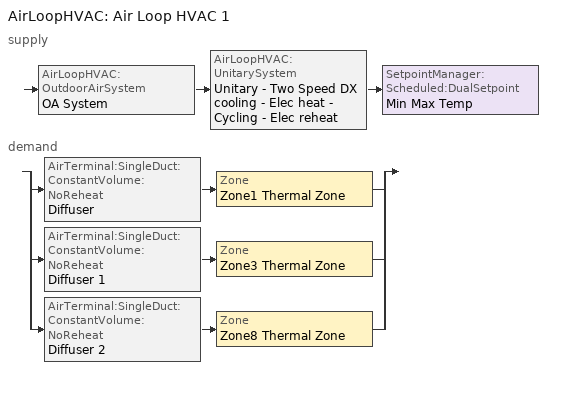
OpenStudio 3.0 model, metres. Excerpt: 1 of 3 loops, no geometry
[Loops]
AirLoopHVAC 'Air Loop HVAC 1'
 supply: AirLoopHVAC:OutdoorAirSystem 'OA System' > AirLoopHVAC:UnitarySystem 'Unitary - Two Speed DX cooling - Elec heat - Cycling - Elec reheat' > SetpointManager:Scheduled:DualSetpoint 'Min Max Temp'
 demand: split
  | AirTerminal:SingleDuct:ConstantVolume:NoReheat 'Diffuser' > Zone 'Zone1 Thermal Zone'
  | AirTerminal:SingleDuct:ConstantVolume:NoReheat 'Diffuser 1' > Zone 'Zone3 Thermal Zone'
  | AirTerminal:SingleDuct:ConstantVolume:NoReheat 'Diffuser 2' > Zone 'Zone8 Thermal Zone'
[Sizing:Zone] Zone Cooling Design Supply Air Temperature Input Method=SupplyAirTemperature; Zone Cooling Design Supply Air Temperature {C}=12; Zone Cooling Design Supply Air Temperature Difference {deltaC}=11.11; Zone Heating Design Supply Air Temperature Input Method=SupplyAirTemperature; Zone Heating Design Supply Air Temperature {C}=30; Zone Heating Design Supply Air Temperature Difference {deltaC}=11.11; Zone Cooling Design Supply Air Humidity Ratio {kg-H2O/kg-air}=0.008; Zone Heating Design Supply Air Humidity Ratio {kg-H2O/kg-air}=0.008; Zone Heating Sizing Factor=1; Zone Cooling Sizing Factor=1; Cooling Design Air Flow Method=DesignDay; Cooling Minimum Air Flow per Zone Floor Area {m3/s-m2}=0.000762; Heating Design Air Flow Method=DesignDay; Account for Dedicated Outdoor Air System=No; Dedicated Outdoor Air System Control Strategy=NeutralSupplyAir; Dedicated Outdoor Air Low Setpoint Temperature for Design {C}=Autosize; Dedicated Outdoor Air High Setpoint Temperature for Design {C}=Autosize
Zone3 Thermal Zone; Zone1 Thermal Zone
[Zone equipment]
Zone3 Thermal Zone: Zone HVAC Dehumidifier 1, Zone HVAC Energy Recovery Ventilator 1, Diffuser 1, Zone HVAC Baseboard Radiant Convective Electric
Zone1 Thermal Zone: Zone HVAC Dehumidifier, Zone HVAC Energy Recovery Ventilator, Diffuser, Elec Baseboard
[ZoneHVAC:Dehumidifier:DX] Availability Schedule=Always On Discrete 1; Rated Energy Factor {L/kWh}=1.65; Water Removal Curve=Dehumidifier Water Removal Curve; Energy Factor Curve=Dehumidifier Energy Factor Curve; Part Load Fraction Correlation Curve=Dehumidifier Part Load Curve; Minimum Dry-Bulb Temperature for Dehumidifier Operation {C}=-1.1; Maximum Dry-Bulb Temperature for Dehumidifier Operation {C}=32.2; Off-Cycle Parasitic Electric Load {W}=0
Name | Rated Water Removal {L/day} | Rated Air Flow Rate {m3/s}
Zone HVAC Dehumidifier | 17.3181 | 0.008967
Zone HVAC Dehumidifier 1 | 15.8042 | 0.08967
[ZoneHVAC:EnergyRecoveryVentilator] Availability Schedule=Always On Discrete 1
Name | Heat Exchanger | Supply Air Flow Rate {m3/s} | Exhaust Air Flow Rate {m3/s} | Supply Air Fan | Exhaust Air Fan | Controller | Ventilation Rate per Unit Floor Area {m3/s-m2} | Ventilation Rate per Occupant {m3/s-person}
Zone HVAC Energy Recovery Ventilator | ERV HX | 0.02592 | 0.02592 | ERV Supply Fan | ERV Exhaust Fan | ERV Controller | 0 | 0
Zone HVAC Energy Recovery Ventilator 1 | ERV HX 1 | 0.02364 | 0.02364 | ERV Supply Fan 1 | ERV Exhaust Fan 1 | ERV Controller 1 | 0.000508 | 0.00236
[Fan:OnOff] Pressure Rise {Pa}=300; Motor Efficiency=0.8; Motor In Airstream Fraction=1
Name | Availability Schedule | Fan Total Efficiency | Maximum Flow Rate {m3/s} | Fan Power Ratio Function of Speed Ratio Curve | Fan Efficiency Ratio Function of Speed Ratio Curve
ERV Supply Fan | Always On Discrete 1 | 0.7 | 0.02592 | Fan On Off Power Curve 18 | Fan On Off Efficiency Curve 17
ERV Exhaust Fan | Always On Discrete 1 | 0.7 | 0.02592 | Fan On Off Power Curve 17 | Fan On Off Efficiency Curve 18
ERV Supply Fan 1 | Always On Discrete 1 | 0.7 | 0.02364 | Fan On Off Power Curve 18 | Fan On Off Efficiency Curve 17
ERV Exhaust Fan 1 | Always On Discrete 1 | 0.7 | 0.02364 | Fan On Off Power Curve 17 | Fan On Off Efficiency Curve 18
Fan On Off 13 | Always On Discrete hvac_library | 0.6 | autosize | Fan On Off Power Curve 8 | Fan On Off Efficiency Curve
[HeatExchanger:AirToAir:SensibleAndLatent] Availability Schedule=Always On Discrete 1; Sensible Effectiveness at 100% Heating Air Flow=0.62; Latent Effectiveness at 100% Heating Air Flow=0; Sensible Effectiveness at 75% Heating Air Flow=0.68; Latent Effectiveness at 75% Heating Air Flow=0; Sensible Effectiveness at 100% Cooling Air Flow=0.62; Latent Effectiveness at 100% Cooling Air Flow=0; Sensible Effectiveness at 75% Cooling Air Flow=0.68; Latent Effectiveness at 75% Cooling Air Flow=0; Supply Air Outlet Temperature Control=No; Heat Exchanger Type=Plate; Frost Control Type=ExhaustAirRecirculation; Threshold Temperature {C}=-5; Initial Defrost Time Fraction=0.21875; Rate of Defrost Time Fraction Increase {1/K}=0.004261; Economizer Lockout=No
Name | Nominal Supply Air Flow Rate {m3/s} | Nominal Electric Power {W}
ERV HX | 0.02592 | 28.2
ERV HX 1 | 0.02364 | 25.8
[ZoneHVAC:EnergyRecoveryVentilator:Controller] Exhaust Air Temperature Limit=NoExhaustAirTemperatureLimit; Exhaust Air Enthalpy Limit=NoExhaustAirEnthalpyLimit; High Humidity Control Flag=No; High Humidity Outdoor Air Flow Ratio=1; Control High Indoor Humidity Based on Outdoor Humidity Ratio=No
ERV Controller; ERV Controller 1
[AirLoopHVAC]
Air Loop HVAC 1: Availability Schedule=Always On Discrete; Design Supply Air Flow Rate {m3/s}=AutoSize
[Sizing:System]
Air Loop HVAC 1: Type of Load to Size On=Sensible; Design Outdoor Air Flow Rate {m3/s}=Autosize; Central Heating Maximum System Air Flow Ratio=0.3; Preheat Design Temperature {C}=7; Preheat Design Humidity Ratio {kg-H2O/kg-Air}=0.008; Precool Design Temperature {C}=12.8; Precool Design Humidity Ratio {kg-H2O/kg-Air}=0.008; Central Cooling Design Supply Air Temperature {C}=12.8; Central Heating Design Supply Air Temperature {C}=16.7; Sizing Option=NonCoincident; 100% Outdoor Air in Cooling=Yes; 100% Outdoor Air in Heating=Yes; Central Cooling Design Supply Air Humidity Ratio {kg-H2O/kg-Air}=0.0085; Central Heating Design Supply Air Humidity Ratio {kg-H2O/kg-Air}=0.008; Cooling Design Air Flow Method=DesignDay; Cooling Design Air Flow Rate {m3/s}=0; Heating Design Air Flow Method=DesignDay; Heating Design Air Flow Rate {m3/s}=0; System Outdoor Air Method=ZoneSum; Zone Maximum Outdoor Air Fraction=1; Cooling Supply Air Flow Rate Per Floor Area {m3/s-m2}=0.00996765; Cooling Fraction of Autosized Cooling Supply Air Flow Rate=1; Cooling Supply Air Flow Rate Per Unit Cooling Capacity {m3/s-W}=3.94755e-05; Heating Supply Air Flow Rate Per Floor Area {m3/s-m2}=0.00996765; Heating Fraction of Autosized Heating Supply Air Flow Rate=1; Heating Fraction of Autosized Cooling Supply Air Flow Rate=1; Heating Supply Air Flow Rate Per Unit Heating Capacity {m3/s-W}=3.15882e-05; Cooling Design Capacity Method=CoolingDesignCapacity; Cooling Design Capacity {W}=autosize; Cooling Design Capacity Per Floor Area {W/m2}=234.7; Fraction of Autosized Cooling Design Capacity=1; Heating Design Capacity Method=HeatingDesignCapacity; Heating Design Capacity {W}=autosize; Heating Design Capacity Per Floor Area {W/m2}=157; Fraction of Autosized Heating Design Capacity=1; Central Cooling Capacity Control Method=OnOff
[AirLoopHVAC:OutdoorAirSystem]
OA System: Controller=Outdoor Air Controller
[Controller:OutdoorAir]
Outdoor Air Controller: Minimum Outdoor Air Flow Rate {m3/s}=Autosize; Maximum Outdoor Air Flow Rate {m3/s}=Autosize; Economizer Control Type=NoEconomizer; Economizer Control Action Type=ModulateFlow; Economizer Maximum Limit Dry-Bulb Temperature {C}=28; Economizer Maximum Limit Enthalpy {J/kg}=64000; Economizer Minimum Limit Dry-Bulb Temperature {C}=-100; Lockout Type=NoLockout; Minimum Limit Type=FixedMinimum; Controller Mechanical Ventilation=Controller Mechanical Ventilation 1; High Humidity Control=No; Heat Recovery Bypass Control Type=BypassWhenOAFlowGreaterThanMinimum
[Controller:MechanicalVentilation]
Controller Mechanical Ventilation 1: Availability Schedule=Always On Discrete hvac_library; System Outdoor Air Method=ZoneSum
[AirTerminal:SingleDuct:ConstantVolume:NoReheat] Availability Schedule=Always On Discrete hvac_library; Maximum Air Flow Rate {m3/s}=AutoSize
Diffuser; Diffuser 1; Diffuser 2
[SetpointManager:Scheduled:DualSetpoint]
Min Max Temp: Control Variable=Temperature; High Setpoint Schedule=Cooling Setpoint Schedule; Low Setpoint Schedule=Heating Setpoint Schedule
[ZoneHVAC:Baseboard:Convective:Electric]
Elec Baseboard: Availability Schedule=Always On Discrete hvac_library; Nominal Capacity {W}=autosize; Efficiency=1
[ZoneHVAC:Baseboard:RadiantConvective:Electric]
Zone HVAC Baseboard Radiant Convective Electric: Availability Schedule=Always On Discrete hvac_library; Heating Design Capacity Method=HeatingDesignCapacity; Heating Design Capacity {W}=autosize; Heating Design Capacity Per Floor Area {W/m2}=0; Fraction of Autosized Heating Design Capacity=1; Efficiency=1; Fraction Radiant=0.2; Fraction of Radiant Energy Incident on People=0.3
[AirLoopHVAC:UnitarySystem]
Unitary - Two Speed DX cooling - Elec heat - Cycling - Elec reheat: Control Type=Load; Controlling Zone or Thermostat Location=Zone1 Thermal Zone; Dehumidification Control Type=None; Supply Fan=Fan On Off 13; Fan Placement=BlowThrough; Heating Coil=Elec Htg Coil 8; DX Heating Coil Sizing Ratio=1; Cooling Coil=2 Spd DX Clg Coil 5; Use DOAS DX Cooling Coil=No; DOAS DX Cooling Coil Leaving Minimum Air Temperature {C}=2; Latent Load Control=SensibleOnlyLoadControl; Supplemental Heating Coil=Elec Htg Coil 9; Supply Air Flow Rate During Cooling Operation {m3/s}=autosize; Supply Air Flow Rate During Heating Operation {m3/s}=autosize; Supply Air Flow Rate When No Cooling or Heating is Required {m3/s}=autosize; Maximum Supply Air Temperature {C}=80; Maximum Outdoor Dry-Bulb Temperature for Supplemental Heater Operation {C}=21; Maximum Cycling Rate {cycles/hr}=2.5; Heat Pump Time Constant {s}=60; Fraction of On-Cycle Power Use=0.01; Heat Pump Fan Delay Time {s}=60; Ancilliary On-Cycle Electric Power {W}=0; Ancilliary Off-Cycle Electric Power {W}=0; Maximum Temperature for Heat Recovery {C}=80
[Coil:Cooling:DX:TwoSpeed]
2 Spd DX Clg Coil 5: Availability Schedule=Always On Discrete hvac_library; Rated High Speed Total Cooling Capacity {W}=Autosize; Rated High Speed Sensible Heat Ratio=Autosize; Rated High Speed COP {W/W}=3; Rated High Speed Air Flow Rate {m3/s}=Autosize; Total Cooling Capacity Function of Temperature Curve=Curve Biquadratic 17; Total Cooling Capacity Function of Flow Fraction Curve=Curve Quadratic 14; Energy Input Ratio Function of Temperature Curve=Curve Biquadratic 24; Energy Input Ratio Function of Flow Fraction Curve=Curve Quadratic 28; Part Load Fraction Correlation Curve=Curve Quadratic 11; Rated Low Speed Total Cooling Capacity {W}=Autosize; Rated Low Speed Sensible Heat Ratio=Autosize; Rated Low Speed COP {W/W}=3; Low Speed Total Cooling Capacity Function of Temperature Curve=Curve Biquadratic 14; Low Speed Energy Input Ratio Function of Temperature Curve=Curve Biquadratic 16; Condenser Type=AirCooled; High Speed Evaporative Condenser Effectiveness=0; High Speed Evaporative Condenser Air Flow Rate {m3/s}=Autosize; High Speed Evaporative Condenser Pump Rated Power Consumption {W}=Autosize; Low Speed Evaporative Condenser Effectiveness=0; Low Speed Evaporative Condenser Air Flow Rate {m3/s}=Autosize; Low Speed Evaporative Condenser Pump Rated Power Consumption {W}=Autosize; Basin Heater Capacity {W/K}=0; Basin Heater Setpoint Temperature {C}=10
[Coil:Heating:Electric] Availability Schedule=Always On Discrete hvac_library; Nominal Capacity {W}=0
Elec Htg Coil 8; Elec Htg Coil 9
[Schedule:Compact]
Cooling Setpoint Schedule: Through: 12/31, For: AllDays, Until: 24:00, 25
Heating Setpoint Schedule: Through: 12/31, For: AllDays, Until: 24:00, 20
[Curve:Quadratic]
Name | Coefficient1 Constant | Coefficient2 x | Coefficient3 x**2 | Minimum Value of x | Maximum Value of x
Dehumidifier Part Load Curve | 0.95 | 0.05 | 0 | 0 | 1
Curve Quadratic 14 | 0.8 | 0.2 | 0 | 0.5 | 1.5
Curve Quadratic 28 | 1.156 | -0.1816 | 0.0256 | 0.5 | 1.5
Curve Quadratic 11 | 0.75 | 0.25 | 0 | 0 | 1
[Curve:Biquadratic]
Name | Coefficient1 Constant | Coefficient2 x | Coefficient3 x**2 | Coefficient4 y | Coefficient5 y**2 | Coefficient6 x*y | Minimum Value of x | Maximum Value of x | Minimum Value of y | Maximum Value of y
Dehumidifier Water Removal Curve | -2.72488 | 0.100712 | -0.000990538 | 0.050053 | -0.000203629 | -0.000341751 | 21 | 32.22 | 40 | 80
Dehumidifier Energy Factor Curve | -2.38832 | 0.0930477 | -0.0013697 | 0.0665337 | -0.000343198 | -0.00056249 | 21 | 32.22 | 40 | 80
Curve Biquadratic 17 | 0.766956 | 0.0107756 | -4.14703e-05 | 0.00134961 | -0.000261144 | 0.000457488 | 17 | 22 | 13 | 46
Curve Biquadratic 24 | 0.297145 | 0.0430933 | -0.000748766 | 0.00597727 | 0.000482112 | -0.000956448 | 17 | 22 | 13 | 46
Curve Biquadratic 14 | 0.42415 | 0.04426 | -0.00042 | 0.00333 | -8e-05 | -0.00021 | 17 | 22 | 13 | 46
Curve Biquadratic 16 | 1.23649 | -0.02431 | 0.00057 | -0.01434 | 0.00063 | -0.00038 | 17 | 22 | 13 | 46
[Curve:Cubic] Coefficient1 Constant=1; Coefficient2 x=0; Coefficient3 x**2=0; Coefficient4 x**3=0; Minimum Value of x=0; Maximum Value of x=1
Fan On Off Efficiency Curve 17; Fan On Off Efficiency Curve 18; Fan On Off Efficiency Curve
[Schedule:Constant] Value=1
Always On Discrete; Always On Discrete 1; Always On Discrete hvac_library
[Curve:Exponent] Coefficient1 Constant=1; Coefficient2 Constant=0; Coefficient3 Constant=0; Minimum Value of x=0; Maximum Value of x=1
Fan On Off Power Curve 18; Fan On Off Power Curve 17; Fan On Off Power Curve 8
